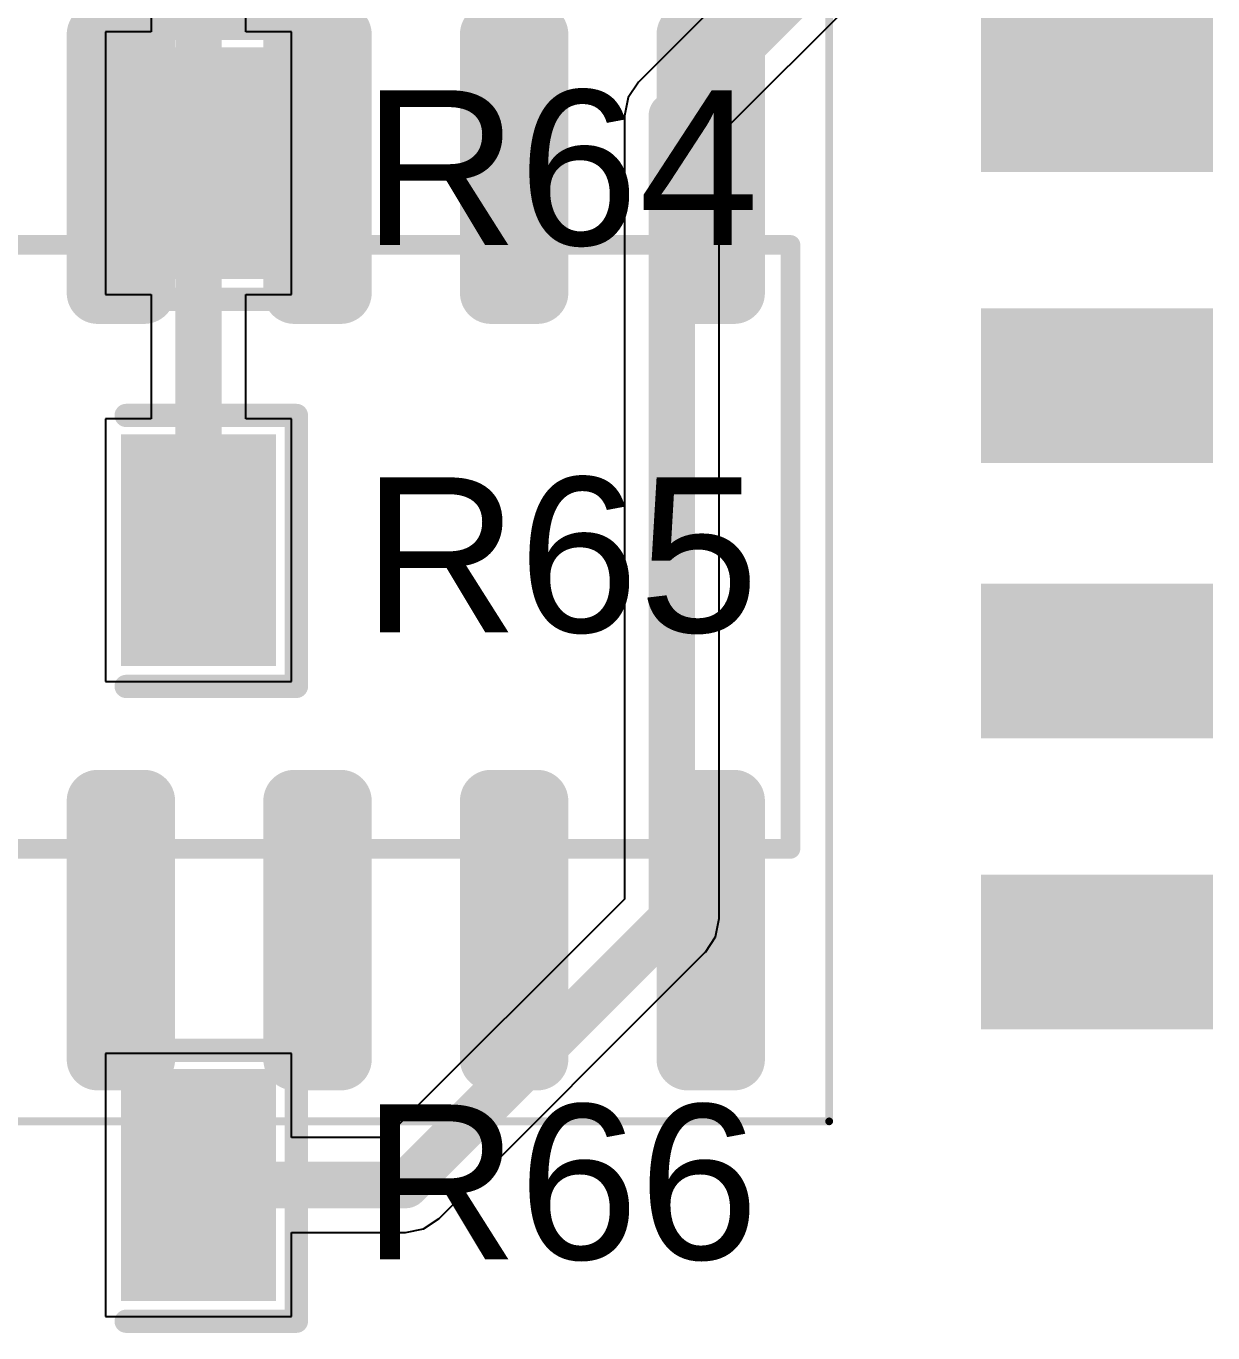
# Model space of a CAD drawing. Header units: millimetres. Extents: x 100 to 300, y 101 to 245.
# Drawn here: x 180.23 to 187.89, y 113.84 to 122.28 of the extents above; entities that cross this region are included whole.
import ezdxf

# ---------------------------------------------------------------- set-up
doc = ezdxf.new("R2010")
doc.units = ezdxf.units.MM
for name, color, linetype in [('BottomPaste', 16, 'Continuous'), ('BottomSolder', 6, 'Continuous'), ('Mechanical13', 56, 'Continuous'), ('Mechanical15', 56, 'Continuous'), ('TopLayer', 1, 'Continuous'), ('TopOverlay', 2, 'Continuous'), ('TopPaste', 8, 'Continuous'), ('TopSolder', 216, 'Continuous')]:
    doc.layers.add(name, color=color, linetype=linetype)
doc.styles.add('Arial', font='', dxfattribs={"height": 0.2})
doc.styles.get('Arial').set_extended_font_data('Arial')

# ---------------------------------------------------------------- blocks, each defined once
blk = doc.blocks.new('SOIC_14_B_59')
at = {"layer": 'BottomPaste'}
h = blk.add_hatch(color=16, dxfattribs=at)
edge = h.paths.add_edge_path()
edge.add_arc((-3.27599929, 3.96599664), 0.1499997, 90, 180)
edge.add_line((-3.42599899, 3.96599664), (-3.42599899, 3.66599724))
edge.add_arc((-3.27599929, 3.66599724), 0.1499997, 180, 270)
edge.add_line((-3.27599929, 3.51599754), (-1.60599755, 3.51599754))
edge.add_arc((-1.60599755, 3.66599724), 0.1499997, 270, 360)
edge.add_line((-1.45599785, 3.66599724), (-1.45599785, 3.96599664))
edge.add_arc((-1.60599755, 3.96599664), 0.1499997, 0, 90)
edge.add_line((-1.60599755, 4.11599634), (-3.27599929, 4.11599634))
h = blk.add_hatch(color=16, dxfattribs=at)
edge = h.paths.add_edge_path()
edge.add_arc((1.67399843, 3.96599918), 0.1499997, 90, 180)
edge.add_line((1.52399873, 3.96599918), (1.52399873, 3.66599978))
edge.add_arc((1.67399843, 3.66599978), 0.1499997, 180, 270)
edge.add_line((1.67399843, 3.51600008), (3.34400017, 3.51600008))
edge.add_arc((3.34400017, 3.66599978), 0.1499997, 270, 360)
edge.add_line((3.49399987, 3.66599978), (3.49399987, 3.96599918))
edge.add_arc((3.34400017, 3.96599918), 0.1499997, 0, 90.00000000000018)
edge.add_line((3.34400017, 4.11599888), (1.67399843, 4.11599888))
h = blk.add_hatch(color=16, dxfattribs=at)
edge = h.paths.add_edge_path()
edge.add_arc((-3.27599929, 2.69599918), 0.1499997, 90, 180)
edge.add_line((-3.42599899, 2.69599918), (-3.42599899, 2.39599978))
edge.add_arc((-3.27599929, 2.39599978), 0.1499997, 180, 270)
edge.add_line((-3.27599929, 2.24600008), (-1.60599755, 2.24600008))
edge.add_arc((-1.60599755, 2.39599978), 0.1499997, 270, 360)
edge.add_line((-1.45599785, 2.39599978), (-1.45599785, 2.69599918))
edge.add_arc((-1.60599755, 2.69599918), 0.1499997, 0, 90)
edge.add_line((-1.60599755, 2.84599888), (-3.27599929, 2.84599888))
h = blk.add_hatch(color=16, dxfattribs=at)
edge = h.paths.add_edge_path()
edge.add_arc((1.67400097, 2.69599918), 0.1499997, 90, 180)
edge.add_line((1.52400127, 2.69599918), (1.52400127, 2.39599978))
edge.add_arc((1.67400097, 2.39599978), 0.1499997, 180, 270)
edge.add_line((1.67400097, 2.24600008), (3.34400271, 2.24600008))
edge.add_arc((3.34400271, 2.39599978), 0.1499997, 270, 360)
edge.add_line((3.49400241, 2.39599978), (3.49400241, 2.69599918))
edge.add_arc((3.34400271, 2.69599918), 0.1499997, 0, 89.99999999999984)
edge.add_line((3.34400271, 2.84599888), (1.67400097, 2.84599888))
h = blk.add_hatch(color=16, dxfattribs=at)
edge = h.paths.add_edge_path()
edge.add_arc((-3.27599675, 1.42599918), 0.1499997, 90, 180)
edge.add_line((-3.42599645, 1.42599918), (-3.42599645, 1.12599978))
edge.add_arc((-3.27599675, 1.12599978), 0.1499997, 180, 270)
edge.add_line((-3.27599675, 0.9760000799999999), (-1.60599501, 0.9760000799999999))
edge.add_arc((-1.60599501, 1.12599978), 0.1499997, 270, 360)
edge.add_line((-1.45599531, 1.12599978), (-1.45599531, 1.42599918))
edge.add_arc((-1.60599501, 1.42599918), 0.1499997, 0, 90)
edge.add_line((-1.60599501, 1.57599888), (-3.27599675, 1.57599888))
h = blk.add_hatch(color=16, dxfattribs=at)
edge = h.paths.add_edge_path()
edge.add_arc((1.67399843, 1.42599918), 0.1499997, 90, 180)
edge.add_line((1.52399873, 1.42599918), (1.52399873, 1.12599978))
edge.add_arc((1.67399843, 1.12599978), 0.1499997, 180, 270)
edge.add_line((1.67399843, 0.9760000799999999), (3.34400017, 0.9760000799999999))
edge.add_arc((3.34400017, 1.12599978), 0.1499997, 270, 360)
edge.add_line((3.49399987, 1.12599978), (3.49399987, 1.42599918))
edge.add_arc((3.34400017, 1.42599918), 0.1499997, 0, 90.00000000000018)
edge.add_line((3.34400017, 1.57599888), (1.67399843, 1.57599888))
h = blk.add_hatch(color=16, dxfattribs=at)
edge = h.paths.add_edge_path()
edge.add_arc((-3.27599929, 0.15599918), 0.1499997, 90, 180)
edge.add_line((-3.42599899, 0.15599918), (-3.42599899, -0.14400022))
edge.add_arc((-3.27599929, -0.14400022), 0.1499997, 180, 270)
edge.add_line((-3.27599929, -0.29399992), (-1.60599755, -0.29399992))
edge.add_arc((-1.60599755, -0.14400022), 0.1499997, 270, 360)
edge.add_line((-1.45599785, -0.14400022), (-1.45599785, 0.15599918))
edge.add_arc((-1.60599755, 0.15599918), 0.1499997, 0, 90)
edge.add_line((-1.60599755, 0.30599888), (-3.27599929, 0.30599888))
h = blk.add_hatch(color=16, dxfattribs=at)
edge = h.paths.add_edge_path()
edge.add_arc((1.67399843, 0.15599918), 0.1499997, 90, 180)
edge.add_line((1.52399873, 0.15599918), (1.52399873, -0.14400022))
edge.add_arc((1.67399843, -0.14400022), 0.1499997, 180, 270)
edge.add_line((1.67399843, -0.29399992), (3.34400017, -0.29399992))
edge.add_arc((3.34400017, -0.14400022), 0.1499997, 270, 360)
edge.add_line((3.49399987, -0.14400022), (3.49399987, 0.15599918))
edge.add_arc((3.34400017, 0.15599918), 0.1499997, 0, 90.00000000000018)
edge.add_line((3.34400017, 0.30599888), (1.67399843, 0.30599888))
h = blk.add_hatch(color=16, dxfattribs=at)
edge = h.paths.add_edge_path()
edge.add_arc((-3.27599929, -1.11400082), 0.1499997, 90, 180)
edge.add_line((-3.42599899, -1.11400082), (-3.42599899, -1.41400022))
edge.add_arc((-3.27599929, -1.41400022), 0.1499997, 180, 270)
edge.add_line((-3.27599929, -1.56399992), (-1.60599755, -1.56399992))
edge.add_arc((-1.60599755, -1.41400022), 0.1499997, 270, 360)
edge.add_line((-1.45599785, -1.41400022), (-1.45599785, -1.11400082))
edge.add_arc((-1.60599755, -1.11400082), 0.1499997, 0, 90)
edge.add_line((-1.60599755, -0.96400112), (-3.27599929, -0.96400112))
h = blk.add_hatch(color=16, dxfattribs=at)
edge = h.paths.add_edge_path()
edge.add_arc((1.67399843, -1.11400082), 0.1499997, 90, 180)
edge.add_line((1.52399873, -1.11400082), (1.52399873, -1.41400022))
edge.add_arc((1.67399843, -1.41400022), 0.1499997, 180, 270)
edge.add_line((1.67399843, -1.56399992), (3.34400017, -1.56399992))
edge.add_arc((3.34400017, -1.41400022), 0.1499997, 270, 360)
edge.add_line((3.49399987, -1.41400022), (3.49399987, -1.11400082))
edge.add_arc((3.34400017, -1.11400082), 0.1499997, 0, 90.00000000000018)
edge.add_line((3.34400017, -0.96400112), (1.67399843, -0.96400112))
h = blk.add_hatch(color=16, dxfattribs=at)
edge = h.paths.add_edge_path()
edge.add_arc((-3.27599675, -2.38400082), 0.1499997, 90, 180)
edge.add_line((-3.42599645, -2.38400082), (-3.42599645, -2.68400022))
edge.add_arc((-3.27599675, -2.68400022), 0.1499997, 180, 270)
edge.add_line((-3.27599675, -2.83399992), (-1.60599501, -2.83399992))
edge.add_arc((-1.60599501, -2.68400022), 0.1499997, 270, 360)
edge.add_line((-1.45599531, -2.68400022), (-1.45599531, -2.38400082))
edge.add_arc((-1.60599501, -2.38400082), 0.1499997, 0, 90)
edge.add_line((-1.60599501, -2.23400112), (-3.27599675, -2.23400112))
h = blk.add_hatch(color=16, dxfattribs=at)
edge = h.paths.add_edge_path()
edge.add_arc((1.67399843, -2.38400082), 0.1499997, 90, 180)
edge.add_line((1.52399873, -2.38400082), (1.52399873, -2.68400022))
edge.add_arc((1.67399843, -2.68400022), 0.1499997, 180, 270)
edge.add_line((1.67399843, -2.83399992), (3.34400017, -2.83399992))
edge.add_arc((3.34400017, -2.68400022), 0.1499997, 270, 360)
edge.add_line((3.49399987, -2.68400022), (3.49399987, -2.38400082))
edge.add_arc((3.34400017, -2.38400082), 0.1499997, 0, 90.00000000000018)
edge.add_line((3.34400017, -2.23400112), (1.67399843, -2.23400112))
h = blk.add_hatch(color=16, dxfattribs=at)
edge = h.paths.add_edge_path()
edge.add_arc((-3.27599929, -3.65400082), 0.1499997, 90, 180)
edge.add_line((-3.42599899, -3.65400082), (-3.42599899, -3.95400022))
edge.add_arc((-3.27599929, -3.95400022), 0.1499997, 180, 270)
edge.add_line((-3.27599929, -4.103999920000001), (-1.60599755, -4.103999920000001))
edge.add_arc((-1.60599755, -3.95400022), 0.1499997, 270, 360)
edge.add_line((-1.45599785, -3.95400022), (-1.45599785, -3.65400082))
edge.add_arc((-1.60599755, -3.65400082), 0.1499997, 0, 90)
edge.add_line((-1.60599755, -3.50400112), (-3.27599929, -3.50400112))
h = blk.add_hatch(color=16, dxfattribs=at)
edge = h.paths.add_edge_path()
edge.add_arc((1.67400097, -3.65400082), 0.1499997, 90, 180)
edge.add_line((1.52400127, -3.65400082), (1.52400127, -3.95400022))
edge.add_arc((1.67400097, -3.95400022), 0.1499997, 180, 270)
edge.add_line((1.67400097, -4.103999920000001), (3.34400271, -4.103999920000001))
edge.add_arc((3.34400271, -3.95400022), 0.1499997, 270, 360)
edge.add_line((3.49400241, -3.95400022), (3.49400241, -3.65400082))
edge.add_arc((3.34400271, -3.65400082), 0.1499997, 0, 89.99999999999984)
edge.add_line((3.34400271, -3.50400112), (1.67400097, -3.50400112))
at = {"layer": 'BottomSolder'}
h = blk.add_hatch(color=6, dxfattribs=at)
edge = h.paths.add_edge_path()
edge.add_arc((-3.27599929, 3.96599664), 0.1999996, 90, 180)
edge.add_line((-3.47599889, 3.96599664), (-3.47599889, 3.66599724))
edge.add_arc((-3.27599929, 3.66599724), 0.1999996, 180, 270)
edge.add_line((-3.27599929, 3.46599764), (-1.60599755, 3.46599764))
edge.add_arc((-1.60599755, 3.66599724), 0.1999996, 270, 360)
edge.add_line((-1.40599795, 3.66599724), (-1.40599795, 3.96599664))
edge.add_arc((-1.60599755, 3.96599664), 0.1999996, 0, 90)
edge.add_line((-1.60599755, 4.16599624), (-3.27599929, 4.16599624))
h = blk.add_hatch(color=6, dxfattribs=at)
edge = h.paths.add_edge_path()
edge.add_arc((1.67399843, 3.96599918), 0.1999996, 90, 180)
edge.add_line((1.47399883, 3.96599918), (1.47399883, 3.66599978))
edge.add_arc((1.67399843, 3.66599978), 0.1999996, 180, 270.0000000000001)
edge.add_line((1.67399843, 3.46600018), (3.34400017, 3.46600018))
edge.add_arc((3.34400017, 3.66599978), 0.1999996, 270, 360)
edge.add_line((3.54399977, 3.66599978), (3.54399977, 3.96599918))
edge.add_arc((3.34400017, 3.96599918), 0.1999996, 0, 90)
edge.add_line((3.34400017, 4.16599878), (1.67399843, 4.16599878))
h = blk.add_hatch(color=6, dxfattribs=at)
edge = h.paths.add_edge_path()
edge.add_arc((-3.27599929, 2.69599918), 0.1999996, 90, 180)
edge.add_line((-3.47599889, 2.69599918), (-3.47599889, 2.39599978))
edge.add_arc((-3.27599929, 2.39599978), 0.1999996, 180, 270)
edge.add_line((-3.27599929, 2.19600018), (-1.60599755, 2.19600018))
edge.add_arc((-1.60599755, 2.39599978), 0.1999996, 270, 360)
edge.add_line((-1.40599795, 2.39599978), (-1.40599795, 2.69599918))
edge.add_arc((-1.60599755, 2.69599918), 0.1999996, 0, 90)
edge.add_line((-1.60599755, 2.89599878), (-3.27599929, 2.89599878))
h = blk.add_hatch(color=6, dxfattribs=at)
edge = h.paths.add_edge_path()
edge.add_arc((1.67400097, 2.69599918), 0.1999996, 90, 180)
edge.add_line((1.47400137, 2.69599918), (1.47400137, 2.39599978))
edge.add_arc((1.67400097, 2.39599978), 0.1999996, 180, 270)
edge.add_line((1.67400097, 2.19600018), (3.34400271, 2.19600018))
edge.add_arc((3.34400271, 2.39599978), 0.1999996, 270, 360)
edge.add_line((3.54400231, 2.39599978), (3.54400231, 2.69599918))
edge.add_arc((3.34400271, 2.69599918), 0.1999996, 0, 89.99999999999974)
edge.add_line((3.34400271, 2.89599878), (1.67400097, 2.89599878))
h = blk.add_hatch(color=6, dxfattribs=at)
edge = h.paths.add_edge_path()
edge.add_arc((-3.27599675, 1.42599918), 0.1999996, 90, 180)
edge.add_line((-3.47599635, 1.42599918), (-3.47599635, 1.12599978))
edge.add_arc((-3.27599675, 1.12599978), 0.1999996, 180, 270)
edge.add_line((-3.27599675, 0.92600018), (-1.60599501, 0.92600018))
edge.add_arc((-1.60599501, 1.12599978), 0.1999996, 270, 360)
edge.add_line((-1.40599541, 1.12599978), (-1.40599541, 1.42599918))
edge.add_arc((-1.60599501, 1.42599918), 0.1999996, 0, 90.00000000000013)
edge.add_line((-1.60599501, 1.62599878), (-3.27599675, 1.62599878))
h = blk.add_hatch(color=6, dxfattribs=at)
edge = h.paths.add_edge_path()
edge.add_arc((1.67399843, 1.42599918), 0.1999996, 90, 180)
edge.add_line((1.47399883, 1.42599918), (1.47399883, 1.12599978))
edge.add_arc((1.67399843, 1.12599978), 0.1999996, 180, 270.0000000000001)
edge.add_line((1.67399843, 0.92600018), (3.34400017, 0.92600018))
edge.add_arc((3.34400017, 1.12599978), 0.1999996, 270, 360)
edge.add_line((3.54399977, 1.12599978), (3.54399977, 1.42599918))
edge.add_arc((3.34400017, 1.42599918), 0.1999996, 0, 90)
edge.add_line((3.34400017, 1.62599878), (1.67399843, 1.62599878))
h = blk.add_hatch(color=6, dxfattribs=at)
edge = h.paths.add_edge_path()
edge.add_arc((-3.27599929, 0.15599918), 0.1999996, 90, 180)
edge.add_line((-3.47599889, 0.15599918), (-3.47599889, -0.14400022))
edge.add_arc((-3.27599929, -0.14400022), 0.1999996, 180, 270)
edge.add_line((-3.27599929, -0.34399982), (-1.60599755, -0.34399982))
edge.add_arc((-1.60599755, -0.14400022), 0.1999996, 270, 360)
edge.add_line((-1.40599795, -0.14400022), (-1.40599795, 0.15599918))
edge.add_arc((-1.60599755, 0.15599918), 0.1999996, 0, 90)
edge.add_line((-1.60599755, 0.35599878), (-3.27599929, 0.35599878))
h = blk.add_hatch(color=6, dxfattribs=at)
edge = h.paths.add_edge_path()
edge.add_arc((1.67399843, 0.15599918), 0.1999996, 90, 180)
edge.add_line((1.47399883, 0.15599918), (1.47399883, -0.14400022))
edge.add_arc((1.67399843, -0.14400022), 0.1999996, 180, 270.0000000000001)
edge.add_line((1.67399843, -0.34399982), (3.34400017, -0.34399982))
edge.add_arc((3.34400017, -0.14400022), 0.1999996, 270, 360)
edge.add_line((3.54399977, -0.14400022), (3.54399977, 0.15599918))
edge.add_arc((3.34400017, 0.15599918), 0.1999996, 0, 90)
edge.add_line((3.34400017, 0.35599878), (1.67399843, 0.35599878))
h = blk.add_hatch(color=6, dxfattribs=at)
edge = h.paths.add_edge_path()
edge.add_arc((-3.27599929, -1.11400082), 0.1999996, 90, 180)
edge.add_line((-3.47599889, -1.11400082), (-3.47599889, -1.41400022))
edge.add_arc((-3.27599929, -1.41400022), 0.1999996, 180, 270)
edge.add_line((-3.27599929, -1.61399982), (-1.60599755, -1.61399982))
edge.add_arc((-1.60599755, -1.41400022), 0.1999996, 270, 360)
edge.add_line((-1.40599795, -1.41400022), (-1.40599795, -1.11400082))
edge.add_arc((-1.60599755, -1.11400082), 0.1999996, 0, 90)
edge.add_line((-1.60599755, -0.9140012200000001), (-3.27599929, -0.9140012200000001))
h = blk.add_hatch(color=6, dxfattribs=at)
edge = h.paths.add_edge_path()
edge.add_arc((1.67399843, -1.11400082), 0.1999996, 90, 180)
edge.add_line((1.47399883, -1.11400082), (1.47399883, -1.41400022))
edge.add_arc((1.67399843, -1.41400022), 0.1999996, 180, 270.0000000000001)
edge.add_line((1.67399843, -1.61399982), (3.34400017, -1.61399982))
edge.add_arc((3.34400017, -1.41400022), 0.1999996, 270, 360)
edge.add_line((3.54399977, -1.41400022), (3.54399977, -1.11400082))
edge.add_arc((3.34400017, -1.11400082), 0.1999996, 0, 90)
edge.add_line((3.34400017, -0.9140012200000001), (1.67399843, -0.9140012200000001))
h = blk.add_hatch(color=6, dxfattribs=at)
edge = h.paths.add_edge_path()
edge.add_arc((-3.27599675, -2.38400082), 0.1999996, 90, 180)
edge.add_line((-3.47599635, -2.38400082), (-3.47599635, -2.68400022))
edge.add_arc((-3.27599675, -2.68400022), 0.1999996, 180, 270)
edge.add_line((-3.27599675, -2.88399982), (-1.60599501, -2.88399982))
edge.add_arc((-1.60599501, -2.68400022), 0.1999996, 270, 360)
edge.add_line((-1.40599541, -2.68400022), (-1.40599541, -2.38400082))
edge.add_arc((-1.60599501, -2.38400082), 0.1999996, 0, 90.00000000000013)
edge.add_line((-1.60599501, -2.18400122), (-3.27599675, -2.18400122))
h = blk.add_hatch(color=6, dxfattribs=at)
edge = h.paths.add_edge_path()
edge.add_arc((1.67399843, -2.38400082), 0.1999996, 90, 180)
edge.add_line((1.47399883, -2.38400082), (1.47399883, -2.68400022))
edge.add_arc((1.67399843, -2.68400022), 0.1999996, 180, 270.0000000000001)
edge.add_line((1.67399843, -2.88399982), (3.34400017, -2.88399982))
edge.add_arc((3.34400017, -2.68400022), 0.1999996, 270, 360)
edge.add_line((3.54399977, -2.68400022), (3.54399977, -2.38400082))
edge.add_arc((3.34400017, -2.38400082), 0.1999996, 0, 90)
edge.add_line((3.34400017, -2.18400122), (1.67399843, -2.18400122))
h = blk.add_hatch(color=6, dxfattribs=at)
edge = h.paths.add_edge_path()
edge.add_arc((-3.27599929, -3.65400082), 0.1999996, 90, 180)
edge.add_line((-3.47599889, -3.65400082), (-3.47599889, -3.95400022))
edge.add_arc((-3.27599929, -3.95400022), 0.1999996, 180, 270)
edge.add_line((-3.27599929, -4.15399982), (-1.60599755, -4.15399982))
edge.add_arc((-1.60599755, -3.95400022), 0.1999996, 270, 360)
edge.add_line((-1.40599795, -3.95400022), (-1.40599795, -3.65400082))
edge.add_arc((-1.60599755, -3.65400082), 0.1999996, 0, 90)
edge.add_line((-1.60599755, -3.45400122), (-3.27599929, -3.45400122))
h = blk.add_hatch(color=6, dxfattribs=at)
edge = h.paths.add_edge_path()
edge.add_arc((1.67400097, -3.65400082), 0.1999996, 90, 180)
edge.add_line((1.47400137, -3.65400082), (1.47400137, -3.95400022))
edge.add_arc((1.67400097, -3.95400022), 0.1999996, 180, 270)
edge.add_line((1.67400097, -4.15399982), (3.34400271, -4.15399982))
edge.add_arc((3.34400271, -3.95400022), 0.1999996, 270, 360)
edge.add_line((3.54400231, -3.95400022), (3.54400231, -3.65400082))
edge.add_arc((3.34400271, -3.65400082), 0.1999996, 0, 89.99999999999974)
edge.add_line((3.34400271, -3.45400122), (1.67400097, -3.45400122))
at = {"layer": 'Mechanical13', "const_width": 0.127}
for points in [[(1.98400162, 4.330999719999999), (-1.91600074, 4.330999719999999)], [(-1.91600074, -4.3190033), (-1.91600074, 4.330999719999999)], [(1.98400162, -4.31900076), (1.98400162, 4.330999719999999)], [(-1.91600074, -4.3190033), (1.98400162, -4.31900076)]]:
    blk.add_lwpolyline(points, dxfattribs=at)
at = {"layer": 'Mechanical13'}
for points, const_width in [([(-1.94775074, 4.330999719999999, 1), (-1.88425074, 4.330999719999999, 1)], 0.0635), ([(-1.94775074, 4.330999719999999, 1), (-1.88425074, 4.330999719999999, 1)], 0.0635), ([(1.95225162, 4.330999719999999, 1), (2.01575162, 4.330999719999999, 1)], 0.0635), ([(1.95225162, 4.330999719999999, 1), (2.01575162, 4.330999719999999, 1)], 0.0635), ([(-1.94775074, -4.3190033, 1), (-1.88425074, -4.3190033, 1)], 0.0635), ([(-1.94775074, -4.3190033, 1), (-1.88425074, -4.3190033, 1)], 0.0635), ([(1.95225162, -4.31900076, 1), (2.01575162, -4.31900076, 1)], 0.0635), ([(1.95225162, -4.31900076, 1), (2.01575162, -4.31900076, 1)], 0.0635), ([(-1.81600094, -5.00000016, 1), (-2.01600054, -5.00000016, 1)], 0.1999996), ([(-2.06600044, -5.00000016, 1), (-1.96600064, -5.00000016, 1)], 0.0999998), ([(-1.86600084, -5.00000016, 1), (-1.76600104, -5.00000016, 1)], 0.0999998)]:
    blk.add_lwpolyline(points, format="xyb", close=True, dxfattribs=dict(at, const_width=const_width))
at = {"layer": 'Mechanical15', "const_width": 0.0499999}
for points in [[(3.744000639999999, 4.58099922), (-3.6760023, 4.58099922)], [(-3.67599976, -4.56900026), (-3.6760023, 4.58099922)], [(3.744000639999999, -4.56900026), (3.744000639999999, 4.58099922)], [(3.744000639999999, -4.56900026), (-3.67599976, -4.56900026)]]:
    blk.add_lwpolyline(points, dxfattribs=at)
at = {"layer": 'Mechanical15', "const_width": 0.02499868}
for points in [[(-3.68850164, 4.58099922, 1), (-3.66350296, 4.58099922, 1)], [(-3.68850164, 4.58099922, 1), (-3.66350296, 4.58099922, 1)], [(3.7315013, 4.58099922, 1), (3.75649998, 4.58099922, 1)], [(3.7315013, 4.58099922, 1), (3.75649998, 4.58099922, 1)], [(-3.6884991, -4.56900026, 1), (-3.66350042, -4.56900026, 1)], [(-3.6884991, -4.56900026, 1), (-3.66350042, -4.56900026, 1)], [(3.7315013, -4.56900026, 1), (3.75649998, -4.56900026, 1)], [(3.7315013, -4.56900026, 1), (3.75649998, -4.56900026, 1)]]:
    blk.add_lwpolyline(points, format="xyb", close=True, dxfattribs=at)
blk = doc.blocks.new('RES0805_82')
at = {"layer": 'TopLayer'}
for points in [[(-1.38780139, 0.6782968399999999), (-0.4878006499999999, 0.6782968399999999), (-0.4878006499999999, -0.7187031599999999), (-1.38780139, -0.7187031599999999)], [(0.49219993, 0.67829938), (1.39220067, 0.67829938), (1.39220067, -0.7187006199999999), (0.49219993, -0.7187006199999999)]]:
    blk.add_hatch(color=1, dxfattribs=at).paths.add_polyline_path(points)
at = {"layer": 'TopPaste'}
for points in [[(-1.38780139, 0.6782968399999999), (-0.4878006499999999, 0.6782968399999999), (-0.4878006499999999, -0.7187031599999999), (-1.38780139, -0.7187031599999999)], [(0.49219993, 0.67829938), (1.39220067, 0.67829938), (1.39220067, -0.7187006199999999), (0.49219993, -0.7187006199999999)]]:
    blk.add_hatch(color=8, dxfattribs=at).paths.add_polyline_path(points)
at = {"layer": 'TopSolder'}
for points in [[(-1.43780129, 0.72829674), (-0.43780075, 0.72829674), (-0.43780075, -0.76870306), (-1.43780129, -0.76870306)], [(0.44220003, 0.72829928), (1.44220057, 0.72829928), (1.44220057, -0.76870052), (0.44220003, -0.76870052)]]:
    blk.add_hatch(color=216, dxfattribs=at).paths.add_polyline_path(points)
at = {"layer": 'TopOverlay', "const_width": 0.1499997}
for points in [[(-1.5750032, 0.8500008399999999), (-0.47500032, 0.8500008399999999)], [(-1.57500066, -0.87499952), (-1.57500066, 0.8249970799999999)], [(0.47500032, 0.8500008399999999), (1.5750032, 0.8500008399999999)], [(1.57500066, -0.87499952), (1.57500066, 0.8249970799999999)], [(-1.57500066, -0.90000074), (-0.4499991, -0.90000074)], [(0.47500032, -0.90000074), (1.57500066, -0.90000074)]]:
    blk.add_lwpolyline(points, dxfattribs=at)
at = {"layer": 'TopOverlay', "const_width": 0.07499858}
for points in [[(-1.61250376, 0.8500008399999999, 1), (-1.53750264, 0.8500008399999999, 1)], [(-1.61250122, 0.8249970799999999, 1), (-1.5375001, 0.8249970799999999, 1)], [(-0.5125008799999999, 0.8500008399999999, 1), (-0.43749976, 0.8500008399999999, 1)], [(0.43749976, 0.8500008399999999, 1), (0.5125008799999999, 0.8500008399999999, 1)], [(1.5375001, 0.8249970799999999, 1), (1.61250122, 0.8249970799999999, 1)], [(1.53750264, 0.8500008399999999, 1), (1.61250376, 0.8500008399999999, 1)], [(-1.61250122, -0.87499952, 1), (-1.5375001, -0.87499952, 1)], [(-1.61250122, -0.90000074, 1), (-1.5375001, -0.90000074, 1)], [(-0.4874996599999999, -0.90000074, 1), (-0.41249854, -0.90000074, 1)], [(0.43749976, -0.90000074, 1), (0.5125008799999999, -0.90000074, 1)], [(1.5375001, -0.87499952, 1), (1.61250122, -0.87499952, 1)], [(1.5375001, -0.90000074, 1), (1.61250122, -0.90000074, 1)]]:
    blk.add_lwpolyline(points, format="xyb", close=True, dxfattribs=at)
blk = doc.blocks.new('RES0805_83')
at = {"layer": 'TopLayer'}
for points in [[(-1.38780139, 0.67829938), (-0.4878006499999999, 0.67829938), (-0.4878006499999999, -0.7187006199999999), (-1.38780139, -0.7187006199999999)], [(0.49219993, 0.67829938), (1.39220067, 0.67829938), (1.39220067, -0.7187006199999999), (0.49219993, -0.7187006199999999)]]:
    blk.add_hatch(color=1, dxfattribs=at).paths.add_polyline_path(points)
at = {"layer": 'TopPaste'}
for points in [[(-1.38780139, 0.67829938), (-0.4878006499999999, 0.67829938), (-0.4878006499999999, -0.7187006199999999), (-1.38780139, -0.7187006199999999)], [(0.49219993, 0.67829938), (1.39220067, 0.67829938), (1.39220067, -0.7187006199999999), (0.49219993, -0.7187006199999999)]]:
    blk.add_hatch(color=8, dxfattribs=at).paths.add_polyline_path(points)
at = {"layer": 'TopSolder'}
for points in [[(-1.43780129, 0.72829928), (-0.43780075, 0.72829928), (-0.43780075, -0.76870052), (-1.43780129, -0.76870052)], [(0.44220003, 0.72829928), (1.44220057, 0.72829928), (1.44220057, -0.76870052), (0.44220003, -0.76870052)]]:
    blk.add_hatch(color=216, dxfattribs=at).paths.add_polyline_path(points)
at = {"layer": 'TopOverlay', "const_width": 0.1499997}
for points in [[(-1.57500066, 0.8500008399999999), (-0.47500032, 0.8500008399999999)], [(-1.57500066, -0.87499952), (-1.57500066, 0.8249996199999998)], [(0.47500032, 0.8500008399999999), (1.57500066, 0.8500008399999999)], [(1.57500066, -0.87499952), (1.57500066, 0.8249996199999998)], [(-1.57500066, -0.90000074), (-0.4499991, -0.90000074)], [(0.47500032, -0.90000074), (1.57500066, -0.90000074)]]:
    blk.add_lwpolyline(points, dxfattribs=at)
at = {"layer": 'TopOverlay', "const_width": 0.07499858}
for points in [[(-1.61250122, 0.8500008399999999, 1), (-1.5375001, 0.8500008399999999, 1)], [(-1.61250122, 0.8249996199999998, 1), (-1.5375001, 0.8249996199999998, 1)], [(-0.5125008799999999, 0.8500008399999999, 1), (-0.43749976, 0.8500008399999999, 1)], [(0.43749976, 0.8500008399999999, 1), (0.5125008799999999, 0.8500008399999999, 1)], [(1.5375001, 0.8500008399999999, 1), (1.61250122, 0.8500008399999999, 1)], [(1.5375001, 0.8249996199999998, 1), (1.61250122, 0.8249996199999998, 1)], [(-1.61250122, -0.87499952, 1), (-1.5375001, -0.87499952, 1)], [(-1.61250122, -0.90000074, 1), (-1.5375001, -0.90000074, 1)], [(-0.4874996599999999, -0.90000074, 1), (-0.41249854, -0.90000074, 1)], [(0.43749976, -0.90000074, 1), (0.5125008799999999, -0.90000074, 1)], [(1.5375001, -0.87499952, 1), (1.61250122, -0.87499952, 1)], [(1.5375001, -0.90000074, 1), (1.61250122, -0.90000074, 1)]]:
    blk.add_lwpolyline(points, format="xyb", close=True, dxfattribs=at)
blk = doc.blocks.new('RES0805_84')
at = {"layer": 'TopLayer'}
for points in [[(-1.38780139, 0.67829938), (-0.4878006499999999, 0.67829938), (-0.4878006499999999, -0.7187006199999999), (-1.38780139, -0.7187006199999999)], [(0.49219993, 0.67829938), (1.39220067, 0.67829938), (1.39220067, -0.7187006199999999), (0.49219993, -0.7187006199999999)]]:
    blk.add_hatch(color=1, dxfattribs=at).paths.add_polyline_path(points)
at = {"layer": 'TopPaste'}
for points in [[(-1.38780139, 0.67829938), (-0.4878006499999999, 0.67829938), (-0.4878006499999999, -0.7187006199999999), (-1.38780139, -0.7187006199999999)], [(0.49219993, 0.67829938), (1.39220067, 0.67829938), (1.39220067, -0.7187006199999999), (0.49219993, -0.7187006199999999)]]:
    blk.add_hatch(color=8, dxfattribs=at).paths.add_polyline_path(points)
at = {"layer": 'TopSolder'}
for points in [[(-1.43780129, 0.72829928), (-0.43780075, 0.72829928), (-0.43780075, -0.76870052), (-1.43780129, -0.76870052)], [(0.44220003, 0.72829928), (1.44220057, 0.72829928), (1.44220057, -0.76870052), (0.44220003, -0.76870052)]]:
    blk.add_hatch(color=216, dxfattribs=at).paths.add_polyline_path(points)
at = {"layer": 'TopOverlay', "const_width": 0.1499997}
for points in [[(-1.57500066, 0.8500008399999999), (-0.47500032, 0.8500008399999999)], [(-1.57500066, -0.87499952), (-1.57500066, 0.8249996199999998)], [(0.47500032, 0.8500008399999999), (1.57500066, 0.8500008399999999)], [(1.57500066, -0.87499952), (1.57500066, 0.8249996199999998)], [(-1.57500066, -0.90000074), (-0.4499991, -0.90000074)], [(0.47500032, -0.90000074), (1.57500066, -0.90000074)]]:
    blk.add_lwpolyline(points, dxfattribs=at)
at = {"layer": 'TopOverlay', "const_width": 0.07499858}
for points in [[(-1.61250122, 0.8500008399999999, 1), (-1.5375001, 0.8500008399999999, 1)], [(-1.61250122, 0.8249996199999998, 1), (-1.5375001, 0.8249996199999998, 1)], [(-0.5125008799999999, 0.8500008399999999, 1), (-0.43749976, 0.8500008399999999, 1)], [(0.43749976, 0.8500008399999999, 1), (0.5125008799999999, 0.8500008399999999, 1)], [(1.5375001, 0.8500008399999999, 1), (1.61250122, 0.8500008399999999, 1)], [(1.5375001, 0.8249996199999998, 1), (1.61250122, 0.8249996199999998, 1)], [(-1.61250122, -0.87499952, 1), (-1.5375001, -0.87499952, 1)], [(-1.61250122, -0.90000074, 1), (-1.5375001, -0.90000074, 1)], [(-0.4874996599999999, -0.90000074, 1), (-0.41249854, -0.90000074, 1)], [(0.43749976, -0.90000074, 1), (0.5125008799999999, -0.90000074, 1)], [(1.5375001, -0.87499952, 1), (1.61250122, -0.87499952, 1)], [(1.5375001, -0.90000074, 1), (1.61250122, -0.90000074, 1)]]:
    blk.add_lwpolyline(points, format="xyb", close=True, dxfattribs=at)
blk = doc.blocks.new('RES0805_B_87')
at = {"layer": 'BottomPaste'}
for points in [[(-1.38780139, 0.7187031599999999), (-0.4878006499999999, 0.7187031599999999), (-0.4878006499999999, -0.6782968399999999), (-1.38780139, -0.6782968399999999)], [(0.49219993, 0.7187006199999999), (1.39220067, 0.7187006199999999), (1.39220067, -0.67829938), (0.49219993, -0.67829938)]]:
    blk.add_hatch(color=16, dxfattribs=at).paths.add_polyline_path(points)
at = {"layer": 'BottomSolder'}
for points in [[(-1.43780129, 0.76870306), (-0.43780075, 0.76870306), (-0.43780075, -0.72829674), (-1.43780129, -0.72829674)], [(0.44220003, 0.76870052), (1.44220057, 0.76870052), (1.44220057, -0.72829928), (0.44220003, -0.72829928)]]:
    blk.add_hatch(color=6, dxfattribs=at).paths.add_polyline_path(points)
blk = doc.blocks.new('RES0805_B_88')
at = {"layer": 'BottomPaste'}
for points in [[(-1.38780139, 0.7187006199999999), (-0.4878006499999999, 0.7187006199999999), (-0.4878006499999999, -0.67829938), (-1.38780139, -0.67829938)], [(0.49219993, 0.7187006199999999), (1.39220067, 0.7187006199999999), (1.39220067, -0.67829938), (0.49219993, -0.67829938)]]:
    blk.add_hatch(color=16, dxfattribs=at).paths.add_polyline_path(points)
at = {"layer": 'BottomSolder'}
for points in [[(-1.43780129, 0.76870052), (-0.43780075, 0.76870052), (-0.43780075, -0.72829928), (-1.43780129, -0.72829928)], [(0.44220003, 0.76870052), (1.44220057, 0.76870052), (1.44220057, -0.72829928), (0.44220003, -0.72829928)]]:
    blk.add_hatch(color=6, dxfattribs=at).paths.add_polyline_path(points)

msp = doc.modelspace()

# ---------------------------------------------------------------- linework, layer by layer
at = {"layer": 'TopLayer'}
for p, q in [((185.73319978, 123.46460448), (184.18371088, 121.91511812)), ((181.03632322, 123.04432846), (181.03632322, 122.24132778)), ((181.64807714, 122.24132778), (181.64807714, 123.04432846)), ((184.70587646, 121.57212922), (186.16577448, 123.03202978)), ((181.03632322, 122.24132778), (180.74220138, 122.24132778)), ((180.74220138, 122.24132778), (180.74220138, 120.54432838)), ((181.94219898, 122.24132778), (181.64807714, 122.24132778)), ((181.94219898, 120.54432838), (181.94219898, 122.24132778)), ((184.18371088, 121.91511812), (184.11740672, 121.81588286)), ((184.11740672, 121.81588286), (184.09412, 121.6988295)), ((184.09412, 121.6988295), (184.09412254, 121.6988168)), ((184.09412254, 121.6988168), (184.09412254, 116.63972862)), ((184.70587646, 116.51304358), (184.70587646, 121.57212922)), ((180.74220138, 120.54432838), (181.03632322, 120.54432838)), ((181.03632322, 120.54432838), (181.03632322, 119.74133024)), ((181.64807714, 119.74133024), (181.64807714, 120.54432838)), ((181.64807714, 120.54432838), (181.94219898, 120.54432838)), ((181.03632322, 119.74133024), (180.74220138, 119.74133024)), ((180.74220138, 119.74133024), (180.74220138, 118.04433084)), ((181.94219898, 119.74133024), (181.64807714, 119.74133024)), ((181.94219898, 118.04433084), (181.94219898, 119.74133024)), ((180.74220138, 118.04433084), (181.94219898, 118.04433084)), ((184.09412254, 116.63972862), (182.55309946, 115.09870808)), ((184.68259228, 116.39597752), (184.705879, 116.51303088)), ((184.705879, 116.51303088), (184.70587646, 116.51304358)), ((184.61628812, 116.29674226), (184.68259228, 116.39597752)), ((182.89608836, 114.5765425), (184.6162805, 116.29673718)), ((184.6162805, 116.29673718), (184.61628812, 116.29674226)), ((181.94219898, 115.64133082), (180.74220138, 115.64133082)), ((180.74220138, 115.64133082), (180.74220138, 113.94433142)), ((181.94219898, 115.09870808), (181.94219898, 115.64133082)), ((182.55309946, 115.09870808), (181.94219898, 115.09870808)), ((182.7968531, 114.51023834), (182.89608836, 114.5765425)), ((181.94219898, 113.94433142), (181.94219898, 114.48695416)), ((181.94219898, 114.48695416), (182.67978704, 114.48695416)), ((182.67978704, 114.48695416), (182.67979974, 114.48695162)), ((182.67979974, 114.48695162), (182.7968531, 114.51023834)), ((180.74220138, 113.94433142), (181.94219898, 113.94433142))]:
    msp.add_line(p, q, dxfattribs=at)
at = {"layer": 'TopLayer', "const_width": 0.2999994}
for points in [[(181.34220018, 121.39282808), (181.34220018, 123.89282816)], [(184.3999995, 121.6988295), (186.18319888, 123.48202888)], [(184.3999995, 116.51303088), (184.3999995, 121.6988295)], [(181.34220018, 118.89283054), (181.34220018, 121.39282808)], [(182.67979974, 114.79283112), (184.3999995, 116.51303088)], [(181.34220018, 114.79283112), (182.67979974, 114.79283112)]]:
    msp.add_lwpolyline(points, dxfattribs=at)
at = {"layer": 'TopLayer', "const_width": 0.1499997}
for points in [[(184.32500092, 121.6988295, 1), (184.47499808, 121.6988295, 1)], [(184.32500092, 121.6988295, 1), (184.47499808, 121.6988295, 1)], [(181.2672016, 121.39282808, 1), (181.41719876, 121.39282808, 1)], [(181.2672016, 121.39282808, 1), (181.41719876, 121.39282808, 1)], [(181.2672016, 118.89283054, 1), (181.41719876, 118.89283054, 1)], [(184.32500092, 116.51303088, 1), (184.47499808, 116.51303088, 1)], [(184.32500092, 116.51303088, 1), (184.47499808, 116.51303088, 1)], [(181.2672016, 114.79283112, 1), (181.41719876, 114.79283112, 1)], [(182.60480116, 114.79283112, 1), (182.75479832, 114.79283112, 1)], [(182.60480116, 114.79283112, 1), (182.75479832, 114.79283112, 1)]]:
    msp.add_lwpolyline(points, format="xyb", close=True, dxfattribs=at)

# ---------------------------------------------------------------- block references
for name, p, rotation in [('SOIC_14_B_59', (180.83520094, 118.94803236), 270), ('RES0805_B_88', (187.16639986, 120.8926335), 90), ('RES0805_B_87', (187.16639986, 117.2350335), 90)]:
    msp.add_blockref(name, p, dxfattribs=dict(rotation=rotation))
for name, p in [('RES0805_84', (180.39999988, 121.4130287)), ('RES0805_83', (180.39999988, 118.91303116)), ('RES0805_82', (180.39999988, 114.81303174))]:
    msp.add_blockref(name, p)

# ---------------------------------------------------------------- texts
at = {"layer": 'TopOverlay', "style": 'Arial'}
for s, p in [('R64', (182.40000096, 120.8630298)), ('R65', (182.40000096, 118.36303226)), ('R66', (182.40000096, 114.31303274))]:
    msp.add_text(s, height=1.00000054, dxfattribs=at).set_placement(p)

doc.saveas('drawing.dxf')
